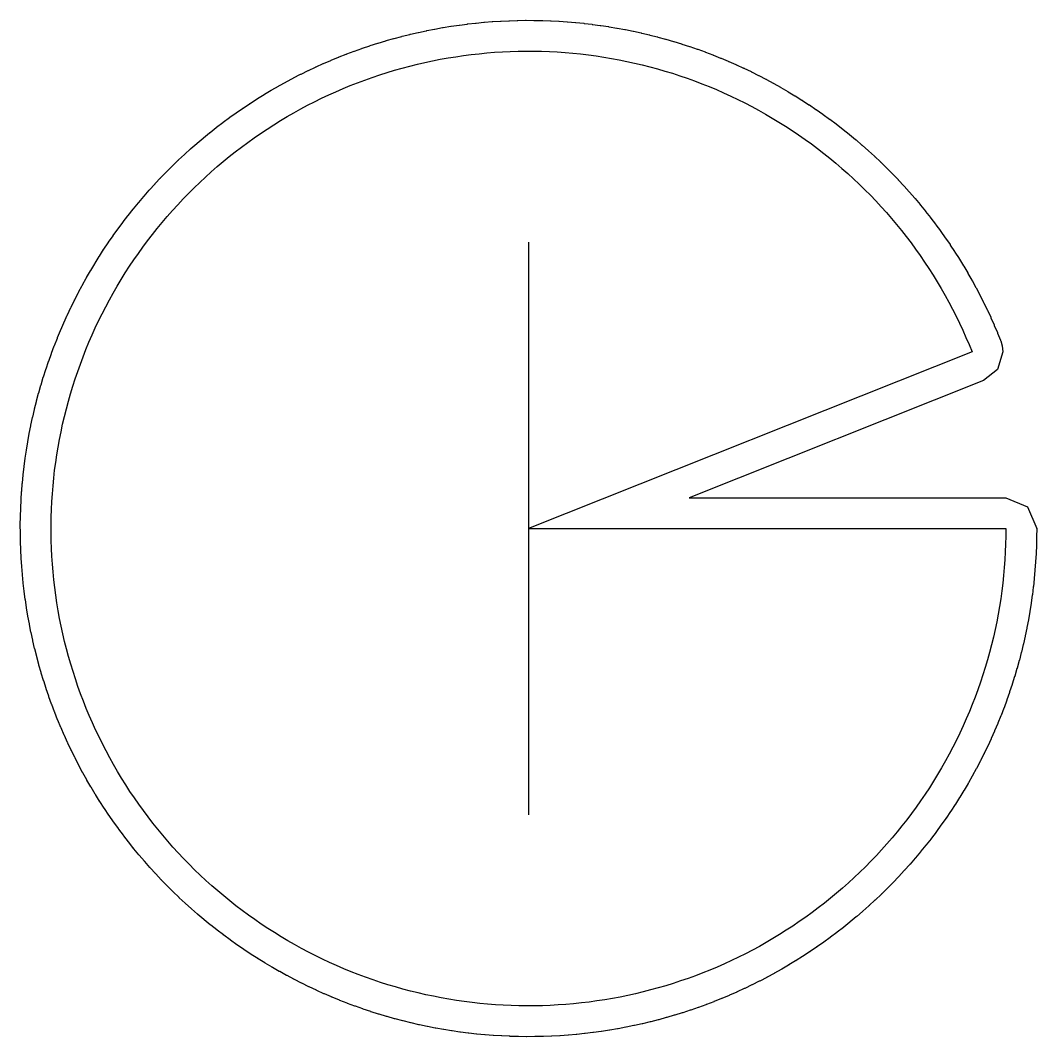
# Model space of a CAD drawing. Header units: millimetres. Extents: x -4 to 1831, y -123 to 4.
# Drawn here: x 1156.3 to 1271.8, y -112 to 3.5 of the extents above; entities that cross this region are included whole.
import ezdxf

# ---------------------------------------------------------------- set-up
doc = ezdxf.new("R2010")
doc.units = ezdxf.units.MM

msp = doc.modelspace()

# ---------------------------------------------------------------- linework, layer by layer
at = {"layer": 'K02_CUT'}
msp.add_lwpolyline([(1232.327625, -50.771217), (1268.347759, -50.771217), (1270.822632, -51.796343), (1271.847759, -54.271217), (1271.83587, -54.299918), (1271.847641, -54.299918), (1271.840342, -55.189978), (1271.839995, -55.218925), (1271.839421, -55.247399), (1271.839401, -55.247373), (1271.817506, -56.137194), (1271.816701, -56.166332), (1271.815675, -56.194633), (1271.815623, -56.194565), (1271.779138, -57.083907), (1271.777883, -57.113207), (1271.776409, -57.141362), (1271.776315, -57.14124), (1271.725249, -58.029864), (1271.72355, -58.059296), (1271.72163, -58.087328), (1271.721486, -58.087143), (1271.655854, -58.97481), (1271.653715, -59.004346), (1271.651351, -59.032274), (1271.651153, -59.032019), (1271.570972, -59.918491), (1271.568395, -59.948105), (1271.565588, -59.975941), (1271.565332, -59.975615), (1271.470624, -60.860653), (1271.467612, -60.890318), (1271.464362, -60.918074), (1271.464048, -60.917677), (1271.354838, -61.801042), (1271.351393, -61.830735), (1271.3477, -61.858417), (1271.347328, -61.85795), (1271.223646, -62.739406), (1271.219769, -62.769102), (1271.21563, -62.796717), (1271.215204, -62.796184), (1271.077082, -63.675492), (1271.072773, -63.705169), (1271.068189, -63.732718), (1271.06771, -63.732124), (1270.915186, -64.609049), (1270.910445, -64.638684), (1270.905413, -64.666168), (1270.904886, -64.665519), (1270.738001, -65.539825), (1270.732827, -65.569398), (1270.727348, -65.596816), (1270.726777, -65.596119), (1270.545575, -66.46757), (1270.539968, -66.497062), (1270.53404, -66.524411), (1270.533429, -66.523672), (1270.337961, -67.392034), (1270.331919, -67.421426), (1270.32554, -67.448703), (1270.324896, -67.44793), (1270.115213, -68.312969), (1270.108735, -68.342244), (1270.101905, -68.369442), (1270.101233, -68.368643), (1269.877391, -69.230128), (1269.870476, -69.259268), (1269.863194, -69.286383), (1269.862501, -69.285565), (1269.624561, -70.143263), (1269.617206, -70.172252), (1269.609472, -70.199277), (1269.608763, -70.198448), (1269.356788, -71.052128), (1269.348994, -71.080953), (1269.340807, -71.10788), (1269.340088, -71.107047), (1269.074147, -71.95648), (1269.065911, -71.985126), (1269.057272, -72.011948), (1269.056548, -72.011117), (1268.776712, -72.856075), (1268.768033, -72.884529), (1268.758942, -72.911237), (1268.758219, -72.910416), (1268.464564, -73.750671), (1268.455441, -73.778921), (1268.445899, -73.805507), (1268.445182, -73.804701), (1268.137786, -74.640027), (1268.128218, -74.668061), (1268.118227, -74.694517), (1268.117521, -74.693733), (1267.796467, -75.523905), (1267.786454, -75.551713), (1267.776014, -75.57803), (1267.775324, -75.577271), (1267.440698, -76.402066), (1267.430239, -76.429638), (1267.419353, -76.455807), (1267.418683, -76.455078), (1267.070575, -77.274274), (1267.05967, -77.301601), (1267.04834, -77.327613), (1267.047693, -77.326918), (1266.686198, -78.140295), (1266.674848, -78.167369), (1266.663075, -78.193214), (1266.662456, -78.192557), (1266.28767, -78.999896), (1266.275875, -79.026708), (1266.263662, -79.052379), (1266.263074, -79.051761), (1265.875098, -79.852846), (1265.862859, -79.879389), (1265.85021, -79.904876), (1265.849654, -79.904301), (1265.448593, -80.698914), (1265.435912, -80.725183), (1265.422829, -80.750477), (1265.422309, -80.749945), (1265.008269, -81.537874), (1264.995148, -81.563861), (1264.981635, -81.588955), (1264.981152, -81.588467), (1264.554247, -82.3695), (1264.540687, -82.395201), (1264.526748, -82.420084), (1264.526303, -82.419641), (1264.086646, -83.193568), (1264.072651, -83.218977), (1264.05829, -83.243643), (1264.057884, -83.243244), (1263.605594, -84.009857), (1263.591167, -84.03497), (1263.576387, -84.059409), (1263.576021, -84.059055), (1263.111219, -84.818146), (1263.096364, -84.842959), (1263.08117, -84.867165), (1263.080844, -84.866853), (1262.603655, -85.618219), (1262.588375, -85.642728), (1262.572772, -85.666692), (1262.572485, -85.666421), (1262.083038, -86.409861), (1262.067338, -86.434063), (1262.051331, -86.457776), (1262.051081, -86.457545), (1261.549508, -87.192858), (1261.533392, -87.216749), (1261.516986, -87.240206), (1261.516773, -87.240011), (1261.003208, -87.966999), (1260.986683, -87.990578), (1260.969883, -88.01377), (1260.969705, -88.01361), (1260.444286, -88.732078), (1260.427357, -88.755341), (1260.410168, -88.778261), (1260.410023, -88.778132), (1259.872892, -89.487887), (1259.855565, -89.510832), (1259.837994, -89.533473), (1259.837879, -89.533373), (1259.28918, -90.234223), (1259.271461, -90.256849), (1259.253513, -90.279204), (1259.253425, -90.279129), (1258.693306, -90.970886), (1258.675203, -90.99319), (1258.656883, -91.015254), (1258.656819, -91.0152), (1258.085431, -91.697678), (1258.066951, -91.719659), (1258.048265, -91.741423), (1258.048223, -91.741388), (1257.465719, -92.414403), (1257.446868, -92.436059), (1257.427824, -92.457518), (1257.427798, -92.457497), (1256.834335, -93.120869), (1256.815123, -93.142198), (1256.795726, -93.163345), (1256.795713, -93.163334), (1256.19145, -93.816884), (1256.171884, -93.837885), (1256.152142, -93.858714), (1256.152137, -93.858711), (1255.537237, -94.502263), (1255.517326, -94.522935), (1255.497244, -94.543439), (1255.497244, -94.543439), (1254.871872, -95.17682), (1254.851624, -95.197161), (1254.83121, -95.217336), (1254.831209, -95.217335), (1254.195534, -95.840375), (1254.174957, -95.860383), (1254.154218, -95.880222), (1254.154211, -95.880217), (1253.508404, -96.492749), (1253.487508, -96.512423), (1253.46645, -96.53192), (1253.466434, -96.531908), (1252.810668, -97.133766), (1252.789462, -97.153104), (1252.768093, -97.172254), (1252.768061, -97.172231), (1252.102513, -97.763253), (1252.081005, -97.782255), (1252.059333, -97.801051), (1252.059281, -97.801015), (1251.38413, -98.381043), (1251.36233, -98.399705), (1251.340362, -98.418143), (1251.340284, -98.418091), (1250.655711, -98.986968), (1250.633629, -99.005288), (1250.611372, -99.023363), (1250.611264, -99.023291), (1249.917454, -99.580865), (1249.895098, -99.598842), (1249.87256, -99.616548), (1249.872417, -99.616455), (1249.169555, -100.162575), (1249.146935, -100.180207), (1249.124124, -100.197538), (1249.123941, -100.197421), (1248.412218, -100.731941), (1248.389342, -100.749225), (1248.366266, -100.766176), (1248.366038, -100.766035), (1247.645644, -101.288811), (1247.622523, -101.305743), (1247.59919, -101.32231), (1247.598911, -101.322142), (1246.870041, -101.833033), (1246.846682, -101.849612), (1246.823101, -101.865789), (1246.822768, -101.865594), (1246.085617, -102.364463), (1246.062029, -102.380684), (1246.038207, -102.396467), (1246.037816, -102.396244), (1245.292583, -102.882956), (1245.268775, -102.898817), (1245.244721, -102.914201), (1245.244267, -102.913949), (1244.491153, -103.388374), (1244.467132, -103.403871), (1244.442855, -103.418851), (1244.442335, -103.418571), (1243.681541, -103.880581), (1243.657317, -103.895709), (1243.632824, -103.910281), (1243.632235, -103.909973), (1242.863966, -104.359444), (1242.839545, -104.3742), (1242.814846, -104.388359), (1242.814184, -104.388023), (1242.038648, -104.824834), (1242.014037, -104.839213), (1241.98914, -104.852955), (1241.988404, -104.852593), (1241.205808, -105.276626), (1241.181015, -105.290623), (1241.155929, -105.303944), (1241.155116, -105.303557), (1240.365671, -105.714699), (1240.340702, -105.728309), (1240.315435, -105.741205), (1240.314544, -105.740796), (1239.518462, -106.138935), (1239.493323, -106.152153), (1239.467884, -106.16462), (1239.466914, -106.164189), (1238.66441, -106.54922), (1238.639106, -106.56204), (1238.613504, -106.574074), (1238.612455, -106.573625), (1237.803744, -106.945443), (1237.778281, -106.957859), (1237.752524, -106.969457), (1237.751395, -106.968993), (1236.936696, -107.327498), (1236.911078, -107.339504), (1236.885174, -107.350663), (1236.883968, -107.350186), (1236.063499, -107.695281), (1236.03773, -107.706872), (1236.011688, -107.717588), (1236.010406, -107.717102), (1235.184387, -108.048695), (1235.158471, -108.059863), (1235.132299, -108.070135), (1235.130944, -108.069642), (1234.299598, -108.387644), (1234.273538, -108.398382), (1234.247244, -108.408207), (1234.245818, -108.407712), (1233.409369, -108.712037), (1233.383168, -108.722339), (1233.356758, -108.731713), (1233.355267, -108.73122), (1232.51394, -109.021787), (1232.487599, -109.031645), (1232.461082, -109.040568), (1232.45953, -109.04008), (1231.613551, -109.316809), (1231.587073, -109.326218), (1231.560455, -109.334687), (1231.558849, -109.334208), (1230.708445, -109.597026), (1230.681831, -109.605977), (1230.655117, -109.613991), (1230.653465, -109.613525), (1229.798865, -109.862361), (1229.772117, -109.870848), (1229.745313, -109.878406), (1229.743622, -109.877956), (1228.885056, -110.112744), (1228.858173, -110.12076), (1228.831285, -110.12786), (1228.829564, -110.127431), (1227.967263, -110.348106), (1227.940247, -110.355644), (1227.913277, -110.362286), (1227.911539, -110.361881), (1227.045734, -110.568385), (1227.018585, -110.575438), (1226.991536, -110.581622), (1226.989791, -110.581244), (1226.120717, -110.773521), (1226.093434, -110.780084), (1226.066309, -110.78581), (1226.06457, -110.785461), (1225.192459, -110.96346), (1225.165044, -110.969525), (1225.137842, -110.974793), (1225.136125, -110.974477), (1224.261212, -111.138149), (1224.233664, -111.143713), (1224.206384, -111.148523), (1224.204704, -111.148241), (1223.327224, -111.297543), (1223.299545, -111.3026), (1223.272184, -111.306952), (1223.270559, -111.306707), (1222.390749, -111.441597), (1222.362939, -111.446144), (1222.335492, -111.45004), (1222.33394, -111.449831), (1221.452037, -111.570274), (1221.424099, -111.574308), (1221.396559, -111.577748), (1221.395101, -111.577575), (1220.51134, -111.683539), (1220.483278, -111.687058), (1220.455635, -111.690042), (1220.454292, -111.689905), (1219.568913, -111.781361), (1219.54073, -111.784365), (1219.512971, -111.786894), (1219.511768, -111.786791), (1218.625008, -111.863715), (1218.596711, -111.866204), (1218.56882, -111.868278), (1218.567782, -111.868206), (1217.67988, -111.930577), (1217.651475, -111.932555), (1217.623433, -111.934174), (1217.622588, -111.934129), (1216.733782, -111.98193), (1216.705281, -111.983402), (1216.677063, -111.984565), (1216.676439, -111.984542), (1215.786969, -112.01776), (1215.758384, -112.018734), (1215.729962, -112.019439), (1215.729591, -112.019432), (1214.839696, -112.038057), (1214.811043, -112.038544), (1214.782383, -112.038788), (1214.782298, -112.038788), (1213.892217, -112.042817), (1213.884298, -112.042844), (1213.876374, -112.042853), (1213.855498, -112.042792), (1213.834809, -112.042611), (1213.834816, -112.042606), (1212.944788, -112.032037), (1212.915795, -112.031587), (1212.887363, -112.030911), (1212.887397, -112.030885), (1211.997663, -112.005721), (1211.968486, -112.004815), (1211.94022, -112.003689), (1211.940299, -112.003628), (1211.051097, -111.963876), (1211.021765, -111.962521), (1210.993639, -111.960947), (1210.993775, -111.960842), (1210.105344, -111.906512), (1210.075887, -111.904714), (1210.047879, -111.902695), (1210.04808, -111.902539), (1209.16066, -111.833646), (1209.131104, -111.831408), (1209.103198, -111.828946), (1209.103468, -111.828734), (1208.217297, -111.745297), (1208.187669, -111.742623), (1208.159852, -111.739717), (1208.160194, -111.739448), (1207.27551, -111.641489), (1207.245836, -111.63838), (1207.218097, -111.635031), (1207.218511, -111.634704), (1206.335553, -111.522249), (1206.305857, -111.518708), (1206.27819, -111.514914), (1206.278672, -111.51453), (1205.397677, -111.38761), (1205.367983, -111.383637), (1205.340384, -111.379398), (1205.340931, -111.37896), (1204.462136, -111.237608), (1204.432466, -111.233203), (1204.404932, -111.228519), (1204.405539, -111.228028), (1203.52918, -111.072284), (1203.499557, -111.067446), (1203.472087, -111.062314), (1203.472748, -111.061777), (1202.599061, -110.891681), (1202.569504, -110.88641), (1202.542101, -110.88083), (1202.542809, -110.88025), (1201.672029, -110.695848), (1201.642558, -110.690144), (1201.615225, -110.684114), (1201.615972, -110.683496), (1200.748334, -110.484839), (1200.718966, -110.478699), (1200.691707, -110.472219), (1200.692487, -110.471569), (1199.828223, -110.258709), (1199.798977, -110.252133), (1199.771797, -110.245202), (1199.772601, -110.244525), (1198.911945, -110.01752), (1198.882837, -110.010506), (1198.855742, -110.003123), (1198.856563, -110.002426), (1197.999745, -109.761336), (1197.970791, -109.753883), (1197.943787, -109.746048), (1197.944618, -109.745336), (1197.091869, -109.490227), (1197.063083, -109.482333), (1197.036179, -109.474045), (1197.037012, -109.473324), (1196.188562, -109.204265), (1196.159958, -109.195929), (1196.133161, -109.187189), (1196.13399, -109.186465), (1195.290066, -108.903527), (1195.261656, -108.894748), (1195.234975, -108.885557), (1195.235793, -108.884835), (1194.396623, -108.588094), (1194.36842, -108.578872), (1194.341862, -108.569229), (1194.342663, -108.568514), (1193.508473, -108.258052), (1193.480488, -108.248384), (1193.454063, -108.238292), (1193.454842, -108.237589), (1192.625855, -107.913488), (1192.598099, -107.903374), (1192.571814, -107.892835), (1192.572567, -107.892149), (1191.749007, -107.554495), (1191.721489, -107.543936), (1191.695355, -107.53295), (1191.696076, -107.532285), (1190.878164, -107.18117), (1190.850893, -107.170166), (1190.824918, -107.158736), (1190.825604, -107.158095), (1190.013561, -106.793614), (1189.986545, -106.782164), (1189.960738, -106.770293), (1189.961387, -106.76968), (1189.15543, -106.391931), (1189.128677, -106.380036), (1189.103047, -106.367725), (1189.103655, -106.367144), (1188.304002, -105.976228), (1188.277519, -105.96389), (1188.252075, -105.951143), (1188.252641, -105.950596), (1187.459506, -105.546617), (1187.4333, -105.533837), (1187.40805, -105.520658), (1187.408572, -105.520146), (1186.622169, -105.103215), (1186.596246, -105.089995), (1186.571199, -105.076387), (1186.571677, -105.075912), (1185.792217, -104.64614), (1185.766581, -104.632483), (1185.741746, -104.618449), (1185.742179, -104.618013), (1184.969872, -104.175515), (1184.944529, -104.161423), (1184.919913, -104.146968), (1184.920302, -104.146571), (1184.155357, -103.691467), (1184.13031, -103.676944), (1184.105923, -103.662071), (1184.106268, -103.661714), (1183.348889, -103.194126), (1183.324143, -103.179175), (1183.299992, -103.16389), (1183.300294, -103.163572), (1182.550686, -102.683626), (1182.526245, -102.668252), (1182.502337, -102.652558), (1182.502599, -102.652279), (1181.760962, -102.160104), (1181.73683, -102.144311), (1181.713173, -102.128214), (1181.713396, -102.127973), (1180.979931, -101.623701), (1180.956109, -101.607494), (1180.932711, -101.590999), (1180.932898, -101.590794), (1180.207801, -101.074562), (1180.184293, -101.057946), (1180.161161, -101.041058), (1180.161314, -101.040887), (1179.444781, -100.512833), (1179.421589, -100.495814), (1179.398731, -100.478539), (1179.398853, -100.478401), (1178.691077, -99.938666), (1178.668203, -99.921251), (1178.645625, -99.903594), (1178.645719, -99.903485), (1177.94689, -99.352216), (1177.924336, -99.33441), (1177.902045, -99.316378), (1177.902115, -99.316296), (1177.21242, -98.75364), (1177.190189, -98.735451), (1177.168192, -98.717049), (1177.168241, -98.71699), (1176.487867, -98.143099), (1176.465959, -98.124535), (1176.444262, -98.105768), (1176.444294, -98.10573), (1175.773423, -97.520757), (1175.75184, -97.501825), (1175.730451, -97.482701), (1175.730469, -97.482679), (1175.069282, -96.886782), (1175.048026, -96.86749), (1175.02695, -96.848016), (1175.026959, -96.848005), (1174.375633, -96.241345), (1174.354706, -96.221701), (1174.333949, -96.201882), (1174.333951, -96.201879), (1173.692662, -95.584619), (1173.672065, -95.564631), (1173.651633, -95.544474), (1173.651633, -95.544474), (1173.020554, -94.91678), (1173.000287, -94.896457), (1172.980188, -94.875969), (1172.980189, -94.875968), (1172.359488, -94.238009), (1172.339555, -94.217359), (1172.319792, -94.196548), (1172.319798, -94.19654), (1171.709643, -93.548487), (1171.690044, -93.52752), (1171.670625, -93.506392), (1171.670639, -93.506373), (1171.071194, -92.8484), (1171.051931, -92.827126), (1171.03286, -92.805688), (1171.032885, -92.805652), (1170.444312, -92.137938), (1170.425387, -92.116364), (1170.40667, -92.094624), (1170.40671, -92.094567), (1169.829166, -91.41729), (1169.81058, -91.395426), (1169.792223, -91.373392), (1169.79228, -91.373308), (1169.225921, -90.68665), (1169.207677, -90.664505), (1169.189685, -90.642185), (1169.189761, -90.642069), (1168.63474, -89.946215), (1168.61684, -89.9238), (1168.599218, -89.9012), (1168.599316, -89.901048), (1168.055782, -89.196185), (1168.038228, -89.173507), (1168.020982, -89.150636), (1168.021103, -89.150443), (1167.489202, -88.436761), (1167.471997, -88.413829), (1167.455131, -88.390695), (1167.455278, -88.390456), (1166.935152, -87.668147), (1166.918299, -87.644971), (1166.901819, -87.621582), (1166.901993, -87.621291), (1166.393783, -86.890549), (1166.377284, -86.867138), (1166.361195, -86.843502), (1166.361396, -86.843157), (1165.865239, -86.104178), (1165.849098, -86.080541), (1165.833404, -86.056666), (1165.833633, -86.056261), (1165.349662, -85.309245), (1165.333882, -85.285389), (1165.318589, -85.261284), (1165.318847, -85.260816), (1164.847192, -84.505963), (1164.831777, -84.481896), (1164.816888, -84.45757), (1164.817175, -84.457035), (1164.357963, -83.694548), (1164.342917, -83.67028), (1164.328438, -83.64574), (1164.328752, -83.645135), (1163.882107, -82.87522), (1163.867435, -82.850756), (1163.853369, -82.826012), (1163.853711, -82.825333), (1163.419752, -82.048197), (1163.405458, -82.023545), (1163.39181, -81.998605), (1163.392178, -81.997852), (1162.971022, -81.213703), (1162.957111, -81.18887), (1162.943885, -81.163743), (1162.944277, -81.162913), (1162.536038, -80.371962), (1162.522516, -80.346955), (1162.509716, -80.321649), (1162.51013, -80.32074), (1162.114918, -79.523201), (1162.101789, -79.498025), (1162.089418, -79.472548), (1162.089853, -79.471561), (1161.707773, -78.667647), (1161.695044, -78.642308), (1161.683107, -78.61667), (1161.683559, -78.615603), (1161.314715, -77.805532), (1161.30239, -77.780034), (1161.29089, -77.754243), (1161.291358, -77.753097), (1160.935848, -76.937086), (1160.923935, -76.911434), (1160.912874, -76.885498), (1160.913354, -76.884275), (1160.571275, -76.062543), (1160.559779, -76.036741), (1160.549161, -76.01067), (1160.549649, -76.009371), (1160.221093, -75.182139), (1160.210021, -75.156191), (1160.199849, -75.129991), (1160.200343, -75.128619), (1159.885397, -74.296111), (1159.874756, -74.270019), (1159.865032, -74.243698), (1159.865527, -74.242258), (1159.564277, -73.404696), (1159.554073, -73.378464), (1159.5448, -73.352029), (1159.545293, -73.350524), (1159.257819, -72.508135), (1159.24806, -72.481764), (1159.239239, -72.455223), (1159.239726, -72.453659), (1158.966106, -71.606668), (1158.956799, -71.58016), (1158.948432, -71.55352), (1158.948909, -71.551903), (1158.689216, -70.700539), (1158.680368, -70.673895), (1158.672457, -70.647161), (1158.672919, -70.645499), (1158.427224, -69.78999), (1158.418842, -69.763212), (1158.411387, -69.736389), (1158.411832, -69.734691), (1158.180201, -68.875268), (1158.172291, -68.848355), (1158.165294, -68.821448), (1158.165718, -68.819723), (1157.948212, -67.956617), (1157.940782, -67.929571), (1157.934242, -67.902583), (1157.934642, -67.900842), (1157.73132, -67.034285), (1157.724376, -67.007105), (1157.718294, -66.980039), (1157.718666, -66.978295), (1157.529583, -66.10852), (1157.523131, -66.081207), (1157.517508, -66.054065), (1157.51785, -66.05233), (1157.343056, -65.179571), (1157.337103, -65.152126), (1157.331937, -65.124906), (1157.332246, -65.123196), (1157.171789, -64.247688), (1157.166339, -64.22011), (1157.161631, -64.192812), (1157.161905, -64.191143), (1157.015828, -63.313121), (1157.010885, -63.285413), (1157.006634, -63.258033), (1157.006872, -63.256422), (1156.875215, -62.376123), (1156.870783, -62.348284), (1156.866989, -62.320817), (1156.86719, -62.319284), (1156.749987, -61.436944), (1156.746069, -61.408978), (1156.742731, -61.381416), (1156.742896, -61.379982), (1156.640179, -60.495838), (1156.636776, -60.467748), (1156.633893, -60.44008), (1156.634023, -60.438767), (1156.54582, -59.553058), (1156.542932, -59.524849), (1156.540504, -59.497061), (1156.5406, -59.495894), (1156.466935, -58.608857), (1156.46456, -58.580535), (1156.462588, -58.552611), (1156.462653, -58.551615), (1156.403545, -57.663489), (1156.401681, -57.635062), (1156.400164, -57.606982), (1156.400203, -57.606184), (1156.355668, -56.717209), (1156.354308, -56.688688), (1156.353247, -56.660427), (1156.353266, -56.659857), (1156.323317, -55.770271), (1156.322453, -55.741669), (1156.32185, -55.713197), (1156.321856, -55.712887), (1156.306499, -54.822929), (1156.30612, -54.794264), (1156.30598, -54.765546), (1156.30598, -54.76553), (1156.305221, -53.87544), (1156.30522, -53.873947), (1156.305219, -53.872455), (1156.305324, -53.845115), (1156.305634, -53.818028), (1156.305642, -53.818039), (1156.319481, -52.928056), (1156.320034, -52.89902), (1156.320811, -52.870627), (1156.320844, -52.870671), (1156.349276, -51.981034), (1156.350283, -51.95182), (1156.35151, -51.923588), (1156.35158, -51.923679), (1156.394599, -51.034628), (1156.396053, -51.005266), (1156.397727, -50.977168), (1156.397843, -50.977318), (1156.455436, -50.089093), (1156.457333, -50.059611), (1156.459452, -50.031628), (1156.45962, -50.031844), (1156.531772, -49.144682), (1156.534108, -49.115108), (1156.536671, -49.087223), (1156.536894, -49.087509), (1156.623587, -48.201651), (1156.626358, -48.172011), (1156.629364, -48.144211), (1156.629646, -48.14457), (1156.730854, -47.260252), (1156.73406, -47.230571), (1156.737509, -47.202849), (1156.737848, -47.203278), (1156.853546, -46.320739), (1156.857185, -46.291041), (1156.861078, -46.26339), (1156.861474, -46.263887), (1156.99163, -45.383364), (1156.9957, -45.353674), (1157.000038, -45.326089), (1157.000489, -45.32665), (1157.145068, -44.44838), (1157.14957, -44.418719), (1157.154354, -44.391199), (1157.154856, -44.391819), (1157.313819, -43.516038), (1157.318753, -43.486428), (1157.323985, -43.458973), (1157.324533, -43.459645), (1157.497837, -42.586589), (1157.503205, -42.557049), (1157.508886, -42.529662), (1157.509475, -42.530379), (1157.697074, -41.660283), (1157.702876, -41.630833), (1157.709006, -41.603516), (1157.709632, -41.604271), (1157.911476, -40.737369), (1157.917713, -40.708027), (1157.924294, -40.680785), (1157.924951, -40.681571), (1158.140984, -39.818095), (1158.147658, -39.788879), (1158.154691, -39.761717), (1158.155373, -39.762525), (1158.385538, -38.902709), (1158.39265, -38.873634), (1158.400135, -38.846559), (1158.400836, -38.847383), (1158.645071, -37.991456), (1158.652623, -37.962538), (1158.66056, -37.935557), (1158.661274, -37.936389), (1158.919514, -37.084583), (1158.927506, -37.055836), (1158.935896, -37.028955), (1158.936618, -37.029788), (1159.208793, -36.182332), (1159.217227, -36.15377), (1159.226068, -36.126999), (1159.226793, -36.127825), (1159.512829, -35.284947), (1159.521707, -35.256583), (1159.531, -35.229928), (1159.531721, -35.230743), (1159.831542, -34.392669), (1159.840865, -34.364514), (1159.850607, -34.337985), (1159.85132, -34.338782), (1160.164846, -33.505737), (1160.174613, -33.477803), (1160.184805, -33.451408), (1160.185505, -33.452182), (1160.51265, -32.624391), (1160.522863, -32.596688), (1160.533503, -32.570436), (1160.534184, -32.571182), (1160.874861, -31.748868), (1160.88552, -31.721404), (1160.896606, -31.695305), (1160.897266, -31.696019), (1161.251383, -30.879402), (1161.262487, -30.852188), (1161.274016, -30.82625), (1161.274651, -30.826928), (1161.642113, -30.016229), (1161.653662, -29.989272), (1161.665632, -29.963503), (1161.666238, -29.964143), (1162.046946, -29.159579), (1162.05894, -29.132887), (1162.071349, -29.107297), (1162.071922, -29.107896), (1162.465774, -28.309684), (1162.478211, -28.283263), (1162.491055, -28.257862), (1162.491595, -28.258418), (1162.898484, -27.466773), (1162.911363, -27.440629), (1162.924638, -27.415424), (1162.925142, -27.415936), (1163.344959, -26.63107), (1163.358277, -26.605211), (1163.371982, -26.58021), (1163.372448, -26.580678), (1163.80508, -25.802803), (1163.818835, -25.777232), (1163.832964, -25.752445), (1163.833391, -25.752868), (1164.278723, -24.982193), (1164.292912, -24.956916), (1164.307461, -24.93235), (1164.307849, -24.932729), (1164.76576, -24.169461), (1164.78038, -24.144481), (1164.795345, -24.120146), (1164.795693, -24.120481), (1165.26606, -23.364825), (1165.281107, -23.340148), (1165.296484, -23.31605), (1165.296793, -23.316344), (1165.77949, -22.568503), (1165.794958, -22.544131), (1165.810743, -22.520279), (1165.811013, -22.520532), (1166.305909, -21.780708), (1166.321796, -21.756645), (1166.337982, -21.733046), (1166.338215, -21.73326), (1166.845178, -21.001653), (1166.861477, -20.977901), (1166.878061, -20.954562), (1166.878258, -20.954741), (1167.397151, -20.231546), (1167.413857, -20.208108), (1167.430832, -20.185037), (1167.430995, -20.185183), (1167.961679, -19.470595), (1167.978787, -19.447474), (1167.996148, -19.424678), (1167.996279, -19.424793), (1168.538611, -18.719005), (1168.556114, -18.696202), (1168.573855, -18.673688), (1168.573958, -18.673777), (1169.127791, -17.976977), (1169.145683, -17.954495), (1169.163799, -17.93227), (1169.163875, -17.932335), (1169.729061, -17.244712), (1169.747334, -17.222552), (1169.765819, -17.200622), (1169.765873, -17.200667), (1170.34226, -16.522406), (1170.360907, -16.500571), (1170.379754, -16.478942), (1170.379789, -16.478971), (1170.967222, -15.810253), (1170.986235, -15.788744), (1171.005438, -15.767424), (1171.005458, -15.76744), (1171.603779, -15.108446), (1171.623151, -15.087264), (1171.642703, -15.066259), (1171.642712, -15.066266), (1172.25176, -14.417173), (1172.271483, -14.396319), (1172.291378, -14.375635), (1172.29138, -14.375637), (1172.910991, -13.73662), (1172.931055, -13.716096), (1172.951287, -13.695739), (1172.951287, -13.695739), (1173.581295, -13.066969), (1173.601692, -13.046777), (1173.622252, -13.026752), (1173.622255, -13.026754), (1174.26249, -12.408402), (1174.283212, -12.388543), (1174.304094, -12.368857), (1174.304105, -12.368864), (1174.954395, -11.761094), (1174.975431, -11.74157), (1174.996629, -11.722228), (1174.996652, -11.722245), (1175.656822, -11.125221), (1175.678165, -11.106034), (1175.69967, -11.087042), (1175.699711, -11.08707), (1176.369583, -10.500954), (1176.391223, -10.482104), (1176.413029, -10.463468), (1176.413091, -10.463511), (1177.092486, -9.888459), (1177.114414, -9.86995), (1177.136512, -9.851674), (1177.136603, -9.851735), (1177.825337, -9.287903), (1177.847543, -9.269736), (1177.869927, -9.251826), (1177.87005, -9.251907), (1178.567938, -8.699446), (1178.590414, -8.681623), (1178.613075, -8.664085), (1178.613236, -8.664188), (1179.320091, -8.123247), (1179.342826, -8.105771), (1179.365757, -8.088609), (1179.36596, -8.088736), (1180.081591, -7.55946), (1180.104578, -7.542334), (1180.12777, -7.525554), (1180.128021, -7.525707), (1180.852236, -7.008239), (1180.875465, -6.991464), (1180.89891, -6.975071), (1180.899212, -6.975251), (1181.631816, -6.469729), (1181.655279, -6.45331), (1181.678969, -6.437309), (1181.679328, -6.437517), (1182.420124, -5.944078), (1182.443811, -5.928017), (1182.467738, -5.912413), (1182.468157, -5.912649), (1183.216946, -5.431425), (1183.24085, -5.415727), (1183.265005, -5.400523), (1183.265488, -5.400788), (1184.022069, -4.931909), (1184.046181, -4.916577), (1184.070556, -4.901779), (1184.071107, -4.902072), (1184.835275, -4.445664), (1184.859588, -4.430702), (1184.884175, -4.416315), (1184.884796, -4.416636), (1185.656346, -3.972821), (1185.680853, -3.958234), (1185.705642, -3.944261), (1185.706337, -3.944609), (1186.485062, -3.513508), (1186.509755, -3.4993), (1186.534738, -3.485746), (1186.535508, -3.486119), (1187.321199, -3.067847), (1187.346071, -3.054023), (1187.37124, -3.040892), (1187.372087, -3.041289), (1188.164532, -2.635959), (1188.189578, -2.622524), (1188.214923, -2.60982), (1188.215849, -2.610239), (1189.014835, -2.217959), (1189.040048, -2.204919), (1189.065561, -2.192645), (1189.066567, -2.193084), (1189.871878, -1.813961), (1189.897254, -1.801321), (1189.922927, -1.789482), (1189.924011, -1.789938), (1190.735432, -1.424072), (1190.760965, -1.411839), (1190.786789, -1.400437), (1190.787952, -1.400907), (1191.605264, -1.048398), (1191.63095, -1.036578), (1191.656917, -1.025616), (1191.658157, -1.026098), (1192.48114, -0.68704), (1192.506975, -0.675639), (1192.533076, -0.665121), (1192.534392, -0.66561), (1193.362824, -0.340095), (1193.388805, -0.329119), (1193.415033, -0.319048), (1193.41642, -0.319541), (1194.25008, -0.007656), (1194.276204, 0.002887), (1194.302551, 0.01251), (1194.304006, 0.012016), (1195.142669, 0.310187), (1195.168932, 0.320291), (1195.195391, 0.329463), (1195.19691, 0.328972), (1196.04035, 0.613349), (1196.066752, 0.623007), (1196.093315, 0.631726), (1196.094892, 0.631242), (1196.942882, 0.901748), (1196.96942, 0.910953), (1196.996082, 0.919218), (1196.99771, 0.918744), (1197.850022, 1.175307), (1197.876696, 1.184051), (1197.903451, 1.191861), (1197.905122, 1.191401), (1198.761527, 1.433952), (1198.788336, 1.442229), (1198.815178, 1.449581), (1198.816883, 1.449141), (1199.677151, 1.677614), (1199.704094, 1.685416), (1199.731019, 1.692311), (1199.732749, 1.691892), (1200.596648, 1.906226), (1200.623724, 1.913548), (1200.65073, 1.919985), (1200.652473, 1.919591), (1201.519771, 2.119728), (1201.54698, 2.126562), (1201.574063, 2.132541), (1201.575807, 2.132176), (1202.446271, 2.318062), (1202.473613, 2.324403), (1202.500773, 2.329924), (1202.502503, 2.329589), (1203.375899, 2.501175), (1203.403374, 2.507017), (1203.43061, 2.512079), (1203.432313, 2.511779), (1204.308405, 2.669018), (1204.336012, 2.674355), (1204.363327, 2.67896), (1204.364985, 2.678694), (1205.243538, 2.821544), (1205.271276, 2.826373), (1205.298675, 2.830521), (1205.300269, 2.830292), (1206.181047, 2.958714), (1206.208914, 2.963031), (1206.236402, 2.966723), (1206.237914, 2.96653), (1207.120679, 3.080491), (1207.148673, 3.084294), (1207.176258, 3.08753), (1207.177667, 3.087373), (1208.062182, 3.186841), (1208.090299, 3.190128), (1208.117993, 3.192909), (1208.119275, 3.192787), (1209.005303, 3.277736), (1209.033538, 3.280508), (1209.061354, 3.282834), (1209.062486, 3.282745), (1209.949787, 3.353152), (1209.978134, 3.355411), (1210.00609, 3.357282), (1210.007045, 3.357223), (1210.895381, 3.413068), (1210.92383, 3.414818), (1210.951948, 3.416234), (1210.952698, 3.416199), (1211.841831, 3.457468), (1211.870371, 3.458716), (1211.898677, 3.459674), (1211.899191, 3.459659), (1212.788882, 3.48634), (1212.817499, 3.487094), (1212.846023, 3.487594), (1212.84627, 3.48759), (1213.736278, 3.499677), (1213.76002, 3.49992), (1213.783806, 3.5), (1213.784148, 3.499858), (1213.79368, 3.499986), (1214.683766, 3.497475), (1214.712644, 3.497279), (1214.741182, 3.496855), (1214.741165, 3.496843), (1215.631091, 3.479735), (1215.66017, 3.479079), (1215.688524, 3.478201), (1215.688471, 3.478161), (1216.577997, 3.44646), (1216.607247, 3.445353), (1216.635447, 3.444025), (1216.635344, 3.443946), (1217.52423, 3.397661), (1217.553622, 3.396107), (1217.581692, 3.394333), (1217.581528, 3.394206), (1218.469536, 3.33335), (1218.499041, 3.331355), (1218.527001, 3.329136), (1218.526769, 3.328956), (1219.413659, 3.253545), (1219.443251, 3.251111), (1219.471116, 3.24845), (1219.470813, 3.248213), (1220.356347, 3.158267), (1220.385999, 3.155398), (1220.41378, 3.152293), (1220.413406, 3.151998), (1221.297346, 3.047542), (1221.327033, 3.044239), (1221.354739, 3.040691), (1221.354294, 3.040338), (1222.236402, 2.921399), (1222.2661, 2.917664), (1222.293736, 2.913671), (1222.293224, 2.913262), (1223.173263, 2.779873), (1223.202949, 2.775706), (1223.230519, 2.771268), (1223.229944, 2.770805), (1224.107677, 2.623001), (1224.137329, 2.618402), (1224.164834, 2.613517), (1224.164202, 2.613005), (1225.039393, 2.450826), (1225.068989, 2.445794), (1225.096429, 2.440462), (1225.095746, 2.439904), (1225.96816, 2.263394), (1225.997681, 2.257929), (1226.025053, 2.252148), (1226.024326, 2.25155), (1226.893728, 2.060755), (1226.923155, 2.054856), (1226.950455, 2.048625), (1226.949692, 2.047991), (1227.815848, 1.842964), (1227.845163, 1.83663), (1227.872387, 1.829948), (1227.871596, 1.829285), (1228.734272, 1.61008), (1228.763458, 1.603309), (1228.790601, 1.596175), (1228.789788, 1.595488), (1229.648754, 1.362165), (1229.677795, 1.354955), (1229.704849, 1.347369), (1229.704023, 1.346665), (1230.559047, 1.099286), (1230.587927, 1.091636), (1230.614887, 1.083598), (1230.614054, 1.082881), (1231.464906, 0.821514), (1231.493612, 0.813422), (1231.520469, 0.804932), (1231.519637, 0.804209), (1232.366088, 0.528922), (1232.394606, 0.520388), (1232.421352, 0.511446), (1232.420528, 0.510722), (1233.26235, 0.221591), (1233.290668, 0.212614), (1233.317295, 0.20322), (1233.316484, 0.2025), (1234.153451, -0.100398), (1234.181557, -0.10982), (1234.208057, -0.119663), (1234.207265, -0.120374), (1235.039152, -0.436957), (1235.067036, -0.446825), (1235.093399, -0.457117), (1235.092631, -0.457813), (1235.919214, -0.787997), (1235.946865, -0.79831), (1235.973083, -0.80905), (1235.972344, -0.809727), (1236.793401, -1.153422), (1236.82081, -1.164181), (1236.846874, -1.175366), (1236.846168, -1.176021), (1237.661477, -1.533135), (1237.688635, -1.54434), (1237.714536, -1.555968), (1237.713866, -1.556596), (1238.52321, -1.927034), (1238.550108, -1.938683), (1238.575837, -1.950752), (1238.575207, -1.951351), (1239.378366, -2.335012), (1239.404999, -2.347105), (1239.430547, -2.359611), (1239.429957, -2.360178), (1240.226717, -2.756959), (1240.253076, -2.769495), (1240.278435, -2.782436), (1240.277888, -2.782968), (1241.068033, -3.192763), (1241.094113, -3.20574), (1241.119274, -3.219112), (1241.118771, -3.219608), (1241.902089, -3.642306), (1241.927885, -3.655722), (1241.952838, -3.669521), (1241.95238, -3.669979), (1242.728661, -4.105466), (1242.754166, -4.119319), (1242.778905, -4.133542), (1242.778491, -4.133961), (1243.547526, -4.582121), (1243.572736, -4.596406), (1243.597251, -4.611049), (1243.596882, -4.611428), (1244.358463, -5.07214), (1244.383375, -5.086855), (1244.407658, -5.101914), (1244.407332, -5.102253), (1245.161255, -5.575393), (1245.185864, -5.590534), (1245.209908, -5.606003), (1245.209623, -5.606304), (1245.955685, -6.091744), (1245.979988, -6.107307), (1246.003785, -6.123182), (1246.003541, -6.123444), (1246.741541, -6.621054), (1246.765535, -6.637034), (1246.789076, -6.65331), (1246.78887, -6.653535), (1247.51861, -7.163182), (1247.542292, -7.179573), (1247.565571, -7.196244), (1247.5654, -7.196433), (1248.286684, -7.71798), (1248.310051, -7.734777), (1248.333061, -7.751839), (1248.332922, -7.751994), (1249.045556, -8.2853), (1249.068606, -8.302497), (1249.091339, -8.319944), (1249.09123, -8.320068), (1249.795022, -8.864989), (1249.817752, -8.88258), (1249.840203, -8.900405), (1249.84012, -8.900502), (1250.53488, -9.456891), (1250.557289, -9.474869), (1250.579449, -9.493068), (1250.579389, -9.493139), (1251.264931, -10.060848), (1251.287018, -10.079205), (1251.308881, -10.097771), (1251.30884, -10.09782), (1251.984979, -10.676696), (1252.006742, -10.695426), (1252.028301, -10.714353), (1252.028276, -10.714384), (1252.694831, -11.30427), (1252.716267, -11.323364), (1252.737517, -11.342646), (1252.737504, -11.342663), (1253.394295, -11.943401), (1253.415404, -11.962852), (1253.436338, -11.982482), (1253.436332, -11.982489), (1254.083183, -12.593917), (1254.103963, -12.613717), (1254.124574, -12.633688), (1254.124574, -12.633689), (1254.76131, -13.255644), (1254.781759, -13.275783), (1254.802043, -13.296089), (1254.802043, -13.296089), (1255.428493, -13.928403), (1255.448611, -13.948874), (1255.46856, -13.969507), (1255.468557, -13.969511), (1256.084554, -14.612013), (1256.104338, -14.632806), (1256.123947, -14.65376), (1256.123938, -14.653773), (1256.729315, -15.306291), (1256.748764, -15.327397), (1256.768028, -15.348665), (1256.768009, -15.348691), (1257.362603, -16.01105), (1257.381715, -16.03246), (1257.400628, -16.054033), (1257.400597, -16.054078), (1257.984248, -16.726099), (1258.003021, -16.747804), (1258.021578, -16.769677), (1258.021531, -16.769745), (1258.594082, -17.451248), (1258.612515, -17.473239), (1258.63071, -17.495402), (1258.630645, -17.495499), (1259.191942, -18.1863), (1259.210033, -18.208567), (1259.22786, -18.231014), (1259.227774, -18.231145), (1259.777667, -18.931058), (1259.795413, -18.953593), (1259.812867, -18.976315), (1259.812759, -18.976485), (1260.351099, -19.685322), (1260.368497, -19.708115), (1260.385574, -19.731105), (1260.385441, -19.731318), (1260.912084, -20.448889), (1260.929132, -20.471931), (1260.945826, -20.49518), (1260.945667, -20.495442), (1261.460471, -21.221553), (1261.477166, -21.244835), (1261.493472, -21.268336), (1261.493286, -21.268651), (1261.996113, -22.003107), (1262.012452, -22.026621), (1262.028365, -22.050365), (1262.028151, -22.050737), (1262.518865, -22.793341), (1262.534845, -22.817077), (1262.55036, -22.841056), (1262.550117, -22.841489), (1263.028587, -23.592041), (1263.044203, -23.615992), (1263.059316, -23.640197), (1263.059046, -23.640695), (1263.525142, -24.398993), (1263.540391, -24.423151), (1263.555097, -24.447574), (1263.554798, -24.44814), (1264.008396, -25.21398), (1264.023274, -25.238337), (1264.037569, -25.26297), (1264.037242, -25.263607), (1264.478219, -26.036783), (1264.492722, -26.061332), (1264.506601, -26.086165), (1264.506248, -26.086877), (1264.934485, -26.86718), (1264.948607, -26.891914), (1264.962067, -26.916939), (1264.961688, -26.917727), (1265.377071, -27.704949), (1265.390808, -27.729861), (1265.403844, -27.755069), (1265.403442, -27.755935), (1265.805858, -28.549863), (1265.819205, -28.574947), (1265.831813, -28.60033), (1265.831389, -28.601274), (1266.220731, -29.401696), (1266.233682, -29.426946), (1266.245859, -29.452495), (1266.245416, -29.453519), (1266.621578, -30.260218), (1266.634127, -30.285629), (1266.645869, -30.311336), (1266.645409, -30.312439), (1267.008292, -31.125198), (1267.020433, -31.150766), (1267.031736, -31.176622), (1267.031263, -31.177803), (1267.380767, -31.996404), (1267.392495, -32.022124), (1267.403357, -32.048121), (1267.402873, -32.049379), (1267.738905, -32.873602), (1267.750823, -32.913157), (1267.76063, -32.9256), (1267.755222, -32.927754), (1267.931116, -33.511527), (1267.997908, -34.194942), (1267.380098, -36.181272), (1265.793922, -37.447153), (1265.792627, -37.446665), (1232.327625, -50.771217)], close=True, dxfattribs=at)
at = {"layer": 'K02_GRAIN'}
msp.add_lwpolyline([(1214.076489, -21.708571), (1214.076489, -86.834282)], dxfattribs=at)
at = {"layer": 'K02_STITCH'}
msp.add_lwpolyline([(1214.075757, -54.271217), (1268.347759, -54.271217), (1268.34046, -55.161278), (1268.318565, -56.051099), (1268.28208, -56.940441), (1268.231014, -57.829066), (1268.165382, -58.716733), (1268.085201, -59.603205), (1267.990493, -60.488242), (1267.881283, -61.371608), (1267.7576, -62.253063), (1267.619479, -63.132371), (1267.466955, -64.009296), (1267.30007, -64.883602), (1267.118868, -65.755053), (1266.9234, -66.623416), (1266.713716, -67.488456), (1266.489875, -68.34994), (1266.251934, -69.207638), (1265.99996, -70.061318), (1265.734019, -70.910751), (1265.454184, -71.755709), (1265.160528, -72.595963), (1264.853132, -73.431289), (1264.532078, -74.261461), (1264.197452, -75.086256), (1263.849345, -75.905452), (1263.48785, -76.718829), (1263.113063, -77.526168), (1262.725087, -78.327252), (1262.324026, -79.121866), (1261.909986, -79.909795), (1261.483081, -80.690828), (1261.043423, -81.464755), (1260.591133, -82.231367), (1260.126331, -82.990458), (1259.649142, -83.741825), (1259.159695, -84.485265), (1258.658122, -85.220578), (1258.144556, -85.947566), (1257.619138, -86.666034), (1257.082007, -87.375789), (1256.533308, -88.076639), (1255.973189, -88.768396), (1255.401801, -89.450874), (1254.819297, -90.12389), (1254.225834, -90.787262), (1253.621571, -91.440812), (1253.006671, -92.084364), (1252.3813, -92.717745), (1251.745626, -93.340786), (1251.099819, -93.953317), (1250.444053, -94.555174), (1249.778505, -95.146197), (1249.103354, -95.726224), (1248.418781, -96.295101), (1247.724971, -96.852675), (1247.02211, -97.398795), (1246.310387, -97.933315), (1245.589994, -98.456091), (1244.861124, -98.966982), (1244.123973, -99.465851), (1243.37874, -99.952563), (1242.625625, -100.426988), (1241.864831, -100.888998), (1241.096563, -101.33847), (1240.321026, -101.775281), (1239.53843, -102.199314), (1238.748985, -102.610456), (1237.952903, -103.008596), (1237.150399, -103.393626), (1236.341689, -103.765444), (1235.526989, -104.123949), (1234.70652, -104.469044), (1233.880501, -104.800637), (1233.049155, -105.118639), (1232.212706, -105.422965), (1231.371378, -105.713531), (1230.525399, -105.990261), (1229.674994, -106.253079), (1228.820394, -106.501916), (1227.961828, -106.736703), (1227.099527, -106.957379), (1226.233722, -107.163883), (1225.364648, -107.35616), (1224.492537, -107.534158), (1223.617624, -107.69783), (1222.740144, -107.847131), (1221.860334, -107.982022), (1220.97843, -108.102465), (1220.09467, -108.20843), (1219.20929, -108.299886), (1218.32253, -108.376809), (1217.434627, -108.43918), (1216.545821, -108.48698), (1215.656351, -108.520198), (1214.766455, -108.538824), (1213.876374, -108.542853), (1212.986346, -108.532284), (1212.096612, -108.50712), (1211.207409, -108.467368), (1210.318978, -108.413039), (1209.431558, -108.344146), (1208.545387, -108.260709), (1207.660703, -108.16275), (1206.777745, -108.050295), (1205.89675, -107.923375), (1205.017955, -107.782024), (1204.141596, -107.626279), (1203.267909, -107.456183), (1202.39713, -107.271782), (1201.529491, -107.073125), (1200.665228, -106.860265), (1199.804571, -106.633259), (1198.947753, -106.39217), (1198.095004, -106.137061), (1197.246554, -105.868001), (1196.40263, -105.585063), (1195.56346, -105.288323), (1194.72927, -104.97786), (1193.900283, -104.653759), (1193.076723, -104.316105), (1192.258811, -103.96499), (1191.446768, -103.600509), (1190.640811, -103.22276), (1189.841158, -102.831843), (1189.048023, -102.427865), (1188.26162, -102.010934), (1187.482161, -101.581162), (1186.709854, -101.138664), (1185.944909, -100.68356), (1185.18753, -100.215973), (1184.437921, -99.736027), (1183.696285, -99.243852), (1182.962819, -98.739581), (1182.237723, -98.223348), (1181.52119, -97.695293), (1180.813413, -97.155559), (1180.114584, -96.604289), (1179.424889, -96.041632), (1178.744515, -95.467741), (1178.073644, -94.882768), (1177.412456, -94.286872), (1176.76113, -93.680212), (1176.119842, -93.062952), (1175.488762, -92.435259), (1174.868061, -91.797299), (1174.257907, -91.149247), (1173.658462, -90.491274), (1173.069889, -89.82356), (1172.492346, -89.146282), (1171.925988, -88.459624), (1171.370966, -87.76377), (1170.827432, -87.058908), (1170.295531, -86.345226), (1169.775405, -85.622917), (1169.267195, -84.892175), (1168.771038, -84.153196), (1168.287067, -83.40618), (1167.815411, -82.651328), (1167.356199, -81.888841), (1166.909554, -81.118927), (1166.475595, -80.341791), (1166.054439, -79.557642), (1165.6462, -78.766692), (1165.250988, -77.969153), (1164.868908, -77.16524), (1164.500064, -76.355169), (1164.144555, -75.539158), (1163.802476, -74.717426), (1163.473919, -73.890195), (1163.158973, -73.057686), (1162.857723, -72.220125), (1162.570249, -71.377735), (1162.29663, -70.530744), (1162.036937, -69.67938), (1161.791242, -68.823872), (1161.55961, -67.964449), (1161.342104, -67.101343), (1161.138782, -66.234785), (1160.949699, -65.36501), (1160.774906, -64.492251), (1160.614449, -63.616743), (1160.468373, -62.738721), (1160.336715, -61.858421), (1160.219512, -60.976081), (1160.116796, -60.091937), (1160.028593, -59.206228), (1159.954927, -58.319191), (1159.895819, -57.431065), (1159.851285, -56.542089), (1159.821335, -55.652503), (1159.805978, -54.762545), (1159.805219, -53.872455), (1159.819058, -52.982472), (1159.84749, -52.092836), (1159.890509, -51.203785), (1159.948102, -50.31556), (1160.020254, -49.428399), (1160.106946, -48.54254), (1160.208155, -47.658222), (1160.323852, -46.775683), (1160.454008, -45.89516), (1160.598587, -45.01689), (1160.75755, -44.14111), (1160.930854, -43.268054), (1161.118454, -42.397957), (1161.320297, -41.531055), (1161.536331, -40.667579), (1161.766496, -39.807762), (1162.010732, -38.951836), (1162.268972, -38.10003), (1162.541147, -37.252574), (1162.827183, -36.409695), (1163.127004, -35.571621), (1163.44053, -34.738577), (1163.767675, -33.910786), (1164.108352, -33.088472), (1164.462469, -32.271856), (1164.829931, -31.461157), (1165.210638, -30.656593), (1165.60449, -29.858381), (1166.011379, -29.066736), (1166.431197, -28.28187), (1166.863829, -27.503995), (1167.309161, -26.73332), (1167.767072, -25.970051), (1168.237439, -25.214395), (1168.720136, -24.466555), (1169.215032, -23.726731), (1169.721995, -22.995123), (1170.240887, -22.271928), (1170.771571, -21.55734), (1171.313902, -20.851551), (1171.867736, -20.154752), (1172.432922, -19.467129), (1173.009309, -18.788867), (1173.596743, -18.12015), (1174.195064, -17.461156), (1174.804112, -16.812063), (1175.423724, -16.173046), (1176.053732, -15.544277), (1176.693967, -14.925924), (1177.344257, -14.318155), (1178.004427, -13.721132), (1178.674299, -13.135016), (1179.353694, -12.559964), (1180.042428, -11.996132), (1180.740316, -11.443671), (1181.447171, -10.90273), (1182.162802, -10.373454), (1182.887017, -9.855986), (1183.619621, -9.350464), (1184.360418, -8.857025), (1185.109207, -8.375801), (1185.865787, -7.906922), (1186.629955, -7.450514), (1187.401505, -7.0067), (1188.180231, -6.575599), (1188.965921, -6.157327), (1189.758366, -5.751997), (1190.557351, -5.359717), (1191.362662, -4.980593), (1192.174083, -4.614728), (1192.991395, -4.262219), (1193.814378, -3.923161), (1194.64281, -3.597646), (1195.47647, -3.28576), (1196.315133, -2.987589), (1197.158573, -2.703212), (1198.006563, -2.432706), (1198.858875, -2.176143), (1199.715281, -1.933592), (1200.575549, -1.705119), (1201.439448, -1.490786), (1202.306747, -1.290649), (1203.17721, -1.104762), (1204.050606, -0.933176), (1204.926698, -0.775937), (1205.80525, -0.633087), (1206.686028, -0.504665), (1207.568793, -0.390704), (1208.453308, -0.291236), (1209.339336, -0.206288), (1210.226637, -0.135882), (1211.114974, -0.080037), (1212.004107, -0.038768), (1212.893798, -0.012087), (1213.783806, 0), (1214.673893, -0.002511), (1215.563819, -0.019619), (1216.453345, -0.051319), (1217.342231, -0.097604), (1218.230239, -0.15846), (1219.117129, -0.233871), (1220.002663, -0.323817), (1220.886603, -0.428273), (1221.768711, -0.547212), (1222.64875, -0.680602), (1223.526483, -0.828406), (1224.401674, -0.990586), (1225.274087, -1.167096), (1226.143488, -1.357891), (1227.009644, -1.562918), (1227.87232, -1.782122), (1228.731286, -2.015445), (1229.586309, -2.262824), (1230.43716, -2.524191), (1231.283611, -2.799477), (1232.125433, -3.088609), (1232.9624, -3.391507), (1233.794287, -3.70809), (1234.62087, -4.038274), (1235.441927, -4.38197), (1236.257237, -4.739084), (1237.06658, -5.109522), (1237.86974, -5.493183), (1238.666499, -5.889964), (1239.456644, -6.299759), (1240.239963, -6.722457), (1241.016243, -7.157945), (1241.785278, -7.606105), (1242.546858, -8.066817), (1243.300781, -8.539957), (1244.046843, -9.025397), (1244.784844, -9.523008), (1245.514584, -10.032655), (1246.235868, -10.554201), (1246.948502, -11.087507), (1247.652293, -11.632427), (1248.347054, -12.188817), (1249.032596, -12.756525), (1249.708735, -13.335401), (1250.37529, -13.925287), (1251.032081, -14.526025), (1251.678932, -15.137454), (1252.315668, -15.759409), (1252.942119, -16.391723), (1253.558115, -17.034225), (1254.163492, -17.686743), (1254.758086, -18.349102), (1255.341737, -19.021123), (1255.914288, -19.702626), (1256.475586, -20.393427), (1257.02548, -21.09334), (1257.56382, -21.802177), (1258.090464, -22.519748), (1258.605268, -23.245859), (1259.108095, -23.980316), (1259.598809, -24.72292), (1260.077279, -25.473471), (1260.543375, -26.231769), (1260.996973, -26.997609), (1261.437949, -27.770784), (1261.866187, -28.551088), (1262.281569, -29.33831), (1262.683986, -30.132238), (1263.073327, -30.93266), (1263.44949, -31.739358), (1263.812372, -32.552117), (1264.161876, -33.370719), (1264.497908, -34.194942)], close=True, dxfattribs=at)

doc.saveas('drawing.dxf')
